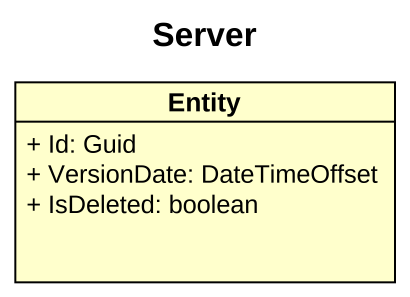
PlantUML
@startuml
title Server
hide circle
hide empty members
skinparam classAttributeIconSize 0
class "Entity" as Entity_ {
  + Id: Guid
  + VersionDate: DateTimeOffset
  + IsDeleted: boolean
}
@enduml
